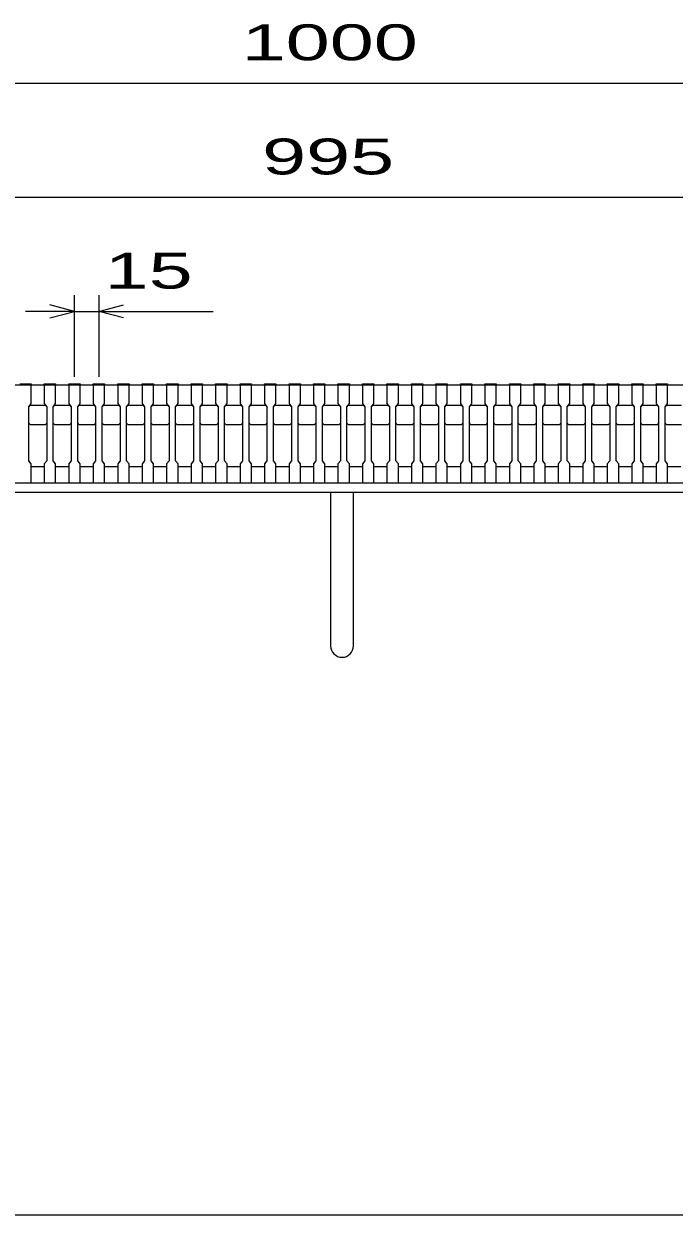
# Model space of a CAD drawing. Units: millimetres, scale not verified. Extents: x -1820 to 1731, y -1282 to 1054.
# Drawn here: x -1116 to -718, y -1146 to -416 of the extents above; entities that cross this region are included whole.
import ezdxf
from ezdxf.enums import TextEntityAlignment as Align

# ---------------------------------------------------------------- set-up
doc = ezdxf.new("R2010")
doc.units = ezdxf.units.MM
doc.header["$LTSCALE"] = 10
for name, color, linetype, lineweight in [('0_2', 150, 'Continuous', 25), ('16', 3, 'Continuous', 25), ('19', 6, 'Continuous', 25), ('22', 2, 'Continuous', 25)]:
    doc.layers.add(name, color=color, linetype=linetype, lineweight=lineweight)
doc.styles.add('ベクトル', font='')
doc.styles.get('ベクトル').set_extended_font_data('ベクトル')

msp = doc.modelspace()

# ---------------------------------------------------------------- linework, layer by layer
at = {"layer": '0_2'}
msp.add_line((1731, -1146.5), (-1729, -1146.5), dxfattribs=at)
at = {"layer": '16'}
for p, q in [((-1419, -637.5), (-424, -637.5)), ((-1119, -636.8), (-1112, -636.8)), ((-1112, -637.5), (-1119, -637.5)), ((-1112, -636.8), (-1112, -637.5)), ((-1112, -649), (-1112, -637.5)), ((-1104, -637.5), (-1104, -636.8)), ((-1104, -636.8), (-1097, -636.8)), ((-1104, -637.5), (-1104, -649)), ((-1097, -637.5), (-1104, -637.5)), ((-1097, -636.8), (-1097, -637.5)), ((-1097, -649), (-1097, -637.5)), ((-1089, -637.5), (-1089, -636.8)), ((-1089, -636.8), (-1082, -636.8)), ((-1089, -637.5), (-1089, -649)), ((-1082, -637.5), (-1089, -637.5)), ((-1082, -636.8), (-1082, -637.5)), ((-1082, -649), (-1082, -637.5)), ((-1074, -637.5), (-1074, -636.8)), ((-1074, -636.8), (-1067, -636.8)), ((-1074, -637.5), (-1074, -649)), ((-1067, -637.5), (-1074, -637.5)), ((-1067, -636.8), (-1067, -637.5)), ((-1067, -649), (-1067, -637.5)), ((-1059, -637.5), (-1059, -636.8)), ((-1059, -636.8), (-1052, -636.8)), ((-1059, -637.5), (-1059, -649)), ((-1052, -637.5), (-1059, -637.5)), ((-1052, -636.8), (-1052, -637.5)), ((-1052, -649), (-1052, -637.5)), ((-1044, -637.5), (-1044, -636.8)), ((-1044, -636.8), (-1037, -636.8)), ((-1044, -637.5), (-1044, -649)), ((-1037, -637.5), (-1044, -637.5)), ((-1037, -636.8), (-1037, -637.5)), ((-1037, -649), (-1037, -637.5)), ((-1029, -637.5), (-1029, -636.8)), ((-1029, -636.8), (-1022, -636.8)), ((-1029, -637.5), (-1029, -649)), ((-1022, -637.5), (-1029, -637.5)), ((-1022, -636.8), (-1022, -637.5)), ((-1022, -649), (-1022, -637.5)), ((-1014, -637.5), (-1014, -636.8)), ((-1014, -636.8), (-1007, -636.8)), ((-1014, -637.5), (-1014, -649)), ((-1007, -637.5), (-1014, -637.5)), ((-1007, -636.8), (-1007, -637.5)), ((-1007, -649), (-1007, -637.5)), ((-999, -637.5), (-999, -636.8)), ((-999, -636.8), (-992, -636.8)), ((-999, -637.5), (-999, -649)), ((-992, -637.5), (-999, -637.5)), ((-992, -636.8), (-992, -637.5)), ((-992, -649), (-992, -637.5)), ((-984, -637.5), (-984, -636.8)), ((-984, -636.8), (-977, -636.8)), ((-984, -637.5), (-984, -649)), ((-977, -637.5), (-984, -637.5)), ((-977, -636.8), (-977, -637.5)), ((-977, -649), (-977, -637.5)), ((-969, -637.5), (-969, -636.8)), ((-969, -636.8), (-962, -636.8)), ((-969, -637.5), (-969, -649)), ((-962, -637.5), (-969, -637.5)), ((-962, -636.8), (-962, -637.5)), ((-962, -649), (-962, -637.5)), ((-954, -637.5), (-954, -636.8)), ((-954, -636.8), (-947, -636.8)), ((-954, -637.5), (-954, -649)), ((-947, -637.5), (-954, -637.5)), ((-947, -636.8), (-947, -637.5)), ((-947, -649), (-947, -637.5)), ((-939, -637.5), (-939, -636.8)), ((-939, -636.8), (-932, -636.8)), ((-939, -637.5), (-939, -649)), ((-932, -637.5), (-939, -637.5)), ((-932, -636.8), (-932, -637.5)), ((-932, -649), (-932, -637.5)), ((-924, -637.5), (-924, -636.8)), ((-924, -636.8), (-917, -636.8)), ((-924, -637.5), (-924, -649)), ((-917, -637.5), (-924, -637.5)), ((-917, -636.8), (-917, -637.5)), ((-917, -649), (-917, -637.5)), ((-909, -637.5), (-909, -636.8)), ((-909, -636.8), (-902, -636.8)), ((-909, -637.5), (-909, -649)), ((-902, -637.5), (-909, -637.5)), ((-902, -636.8), (-902, -637.5)), ((-902, -649), (-902, -637.5)), ((-894, -637.5), (-894, -636.8)), ((-894, -636.8), (-887, -636.8)), ((-894, -637.5), (-894, -649)), ((-887, -637.5), (-894, -637.5)), ((-887, -636.8), (-887, -637.5)), ((-887, -649), (-887, -637.5)), ((-879, -637.5), (-879, -636.8)), ((-879, -636.8), (-872, -636.8)), ((-879, -637.5), (-879, -649)), ((-872, -637.5), (-879, -637.5)), ((-872, -636.8), (-872, -637.5)), ((-872, -649), (-872, -637.5)), ((-864, -637.5), (-864, -636.8)), ((-864, -636.8), (-857, -636.8)), ((-864, -637.5), (-864, -649)), ((-857, -637.5), (-864, -637.5)), ((-857, -636.8), (-857, -637.5)), ((-857, -649), (-857, -637.5)), ((-849, -637.5), (-849, -636.8)), ((-849, -636.8), (-842, -636.8)), ((-849, -637.5), (-849, -649)), ((-842, -637.5), (-849, -637.5)), ((-842, -636.8), (-842, -637.5)), ((-842, -649), (-842, -637.5)), ((-834, -637.5), (-834, -636.8)), ((-834, -636.8), (-827, -636.8)), ((-834, -637.5), (-834, -649)), ((-827, -637.5), (-834, -637.5)), ((-827, -636.8), (-827, -637.5)), ((-827, -649), (-827, -637.5)), ((-819, -637.5), (-819, -636.8)), ((-819, -636.8), (-812, -636.8)), ((-819, -637.5), (-819, -649)), ((-812, -637.5), (-819, -637.5)), ((-812, -636.8), (-812, -637.5)), ((-812, -649), (-812, -637.5)), ((-804, -637.5), (-804, -636.8)), ((-804, -636.8), (-797, -636.8)), ((-804, -637.5), (-804, -649)), ((-797, -637.5), (-804, -637.5)), ((-797, -636.8), (-797, -637.5)), ((-797, -649), (-797, -637.5)), ((-789, -637.5), (-789, -636.8)), ((-789, -636.8), (-782, -636.8)), ((-789, -637.5), (-789, -649)), ((-782, -637.5), (-789, -637.5)), ((-782, -636.8), (-782, -637.5)), ((-782, -649), (-782, -637.5)), ((-774, -637.5), (-774, -636.8)), ((-774, -636.8), (-767, -636.8)), ((-774, -637.5), (-774, -649)), ((-767, -637.5), (-774, -637.5)), ((-767, -636.8), (-767, -637.5)), ((-767, -649), (-767, -637.5)), ((-759, -637.5), (-759, -636.8)), ((-759, -636.8), (-752, -636.8)), ((-759, -637.5), (-759, -649)), ((-752, -637.5), (-759, -637.5)), ((-752, -636.8), (-752, -637.5)), ((-752, -649), (-752, -637.5)), ((-744, -637.5), (-744, -636.8)), ((-744, -636.8), (-737, -636.8)), ((-744, -637.5), (-744, -649)), ((-737, -637.5), (-744, -637.5)), ((-737, -636.8), (-737, -637.5)), ((-737, -649), (-737, -637.5)), ((-729, -637.5), (-729, -636.8)), ((-729, -636.8), (-722, -636.8)), ((-729, -637.5), (-729, -649)), ((-722, -637.5), (-729, -637.5)), ((-722, -636.8), (-722, -637.5)), ((-722, -649), (-722, -637.5)), ((-1113.5, -651), (-1112, -649)), ((-1104, -649), (-1102.5, -651)), ((-1098.5, -651), (-1097, -649)), ((-1089, -649), (-1087.5, -651)), ((-1083.5, -651), (-1082, -649)), ((-1074, -649), (-1072.5, -651)), ((-1068.5, -651), (-1067, -649)), ((-1059, -649), (-1057.5, -651)), ((-1053.5, -651), (-1052, -649)), ((-1044, -649), (-1042.5, -651)), ((-1038.5, -651), (-1037, -649)), ((-1029, -649), (-1027.5, -651)), ((-1023.5, -651), (-1022, -649)), ((-1014, -649), (-1012.5, -651)), ((-1008.5, -651), (-1007, -649)), ((-999, -649), (-997.5, -651)), ((-993.5, -651), (-992, -649)), ((-984, -649), (-982.5, -651)), ((-978.5, -651), (-977, -649)), ((-969, -649), (-967.5, -651)), ((-963.5, -651), (-962, -649)), ((-954, -649), (-952.5, -651)), ((-948.5, -651), (-947, -649)), ((-939, -649), (-937.5, -651)), ((-933.5, -651), (-932, -649)), ((-924, -649), (-922.5, -651)), ((-918.5, -651), (-917, -649)), ((-909, -649), (-907.5, -651)), ((-903.5, -651), (-902, -649)), ((-894, -649), (-892.5, -651)), ((-888.5, -651), (-887, -649)), ((-879, -649), (-877.5, -651)), ((-873.5, -651), (-872, -649)), ((-864, -649), (-862.5, -651)), ((-858.5, -651), (-857, -649)), ((-849, -649), (-847.5, -651)), ((-843.5, -651), (-842, -649)), ((-834, -649), (-832.5, -651)), ((-828.5, -651), (-827, -649)), ((-819, -649), (-817.5, -651)), ((-813.5, -651), (-812, -649)), ((-804, -649), (-802.5, -651)), ((-798.5, -651), (-797, -649)), ((-789, -649), (-787.5, -651)), ((-783.5, -651), (-782, -649)), ((-774, -649), (-772.5, -651)), ((-768.5, -651), (-767, -649)), ((-759, -649), (-757.5, -651)), ((-753.5, -651), (-752, -649)), ((-744, -649), (-742.5, -651)), ((-738.5, -651), (-737, -649)), ((-729, -649), (-727.5, -651)), ((-723.5, -651), (-722, -649)), ((-1113.5, -651), (-1112.5, -650)), ((-1113.5, -684), (-1113.5, -651)), ((-1112.5, -650), (-1103.5, -650)), ((-1103.5, -650), (-1102.5, -651)), ((-1102.5, -651), (-1102.5, -684)), ((-1098.5, -651), (-1097.5, -650)), ((-1098.5, -684), (-1098.5, -651)), ((-1097.5, -650), (-1088.5, -650)), ((-1088.5, -650), (-1087.5, -651)), ((-1087.5, -651), (-1087.5, -684)), ((-1083.5, -651), (-1082.5, -650)), ((-1083.5, -684), (-1083.5, -651)), ((-1082.5, -650), (-1073.5, -650)), ((-1073.5, -650), (-1072.5, -651)), ((-1072.5, -651), (-1072.5, -684)), ((-1068.5, -651), (-1067.5, -650)), ((-1068.5, -684), (-1068.5, -651)), ((-1067.5, -650), (-1058.5, -650)), ((-1058.5, -650), (-1057.5, -651)), ((-1057.5, -651), (-1057.5, -684)), ((-1053.5, -651), (-1052.5, -650)), ((-1053.5, -684), (-1053.5, -651)), ((-1052.5, -650), (-1043.5, -650)), ((-1043.5, -650), (-1042.5, -651)), ((-1042.5, -651), (-1042.5, -684)), ((-1038.5, -651), (-1037.5, -650)), ((-1038.5, -684), (-1038.5, -651)), ((-1037.5, -650), (-1028.5, -650)), ((-1028.5, -650), (-1027.5, -651)), ((-1027.5, -651), (-1027.5, -684)), ((-1023.5, -651), (-1022.5, -650)), ((-1023.5, -684), (-1023.5, -651)), ((-1022.5, -650), (-1013.5, -650)), ((-1013.5, -650), (-1012.5, -651)), ((-1012.5, -651), (-1012.5, -684)), ((-1008.5, -651), (-1007.5, -650)), ((-1008.5, -684), (-1008.5, -651)), ((-1007.5, -650), (-998.5, -650)), ((-998.5, -650), (-997.5, -651)), ((-997.5, -651), (-997.5, -684)), ((-993.5, -651), (-992.5, -650)), ((-993.5, -684), (-993.5, -651)), ((-992.5, -650), (-983.5, -650)), ((-983.5, -650), (-982.5, -651)), ((-982.5, -651), (-982.5, -684)), ((-978.5, -651), (-977.5, -650)), ((-978.5, -684), (-978.5, -651)), ((-977.5, -650), (-968.5, -650)), ((-968.5, -650), (-967.5, -651)), ((-967.5, -651), (-967.5, -684)), ((-963.5, -651), (-962.5, -650)), ((-963.5, -684), (-963.5, -651)), ((-962.5, -650), (-953.5, -650)), ((-953.5, -650), (-952.5, -651)), ((-952.5, -651), (-952.5, -684)), ((-948.5, -651), (-947.5, -650)), ((-948.5, -684), (-948.5, -651)), ((-947.5, -650), (-938.5, -650)), ((-938.5, -650), (-937.5, -651)), ((-937.5, -651), (-937.5, -684)), ((-933.5, -651), (-932.5, -650)), ((-933.5, -684), (-933.5, -651)), ((-932.5, -650), (-923.5, -650)), ((-923.5, -650), (-922.5, -651)), ((-922.5, -651), (-922.5, -684)), ((-918.5, -651), (-917.5, -650)), ((-918.5, -684), (-918.5, -651)), ((-917.5, -650), (-908.5, -650)), ((-908.5, -650), (-907.5, -651)), ((-907.5, -651), (-907.5, -684)), ((-903.5, -651), (-902.5, -650)), ((-903.5, -684), (-903.5, -651)), ((-902.5, -650), (-893.5, -650)), ((-893.5, -650), (-892.5, -651)), ((-892.5, -651), (-892.5, -684)), ((-888.5, -651), (-887.5, -650)), ((-888.5, -684), (-888.5, -651)), ((-887.5, -650), (-878.5, -650)), ((-878.5, -650), (-877.5, -651)), ((-877.5, -651), (-877.5, -684)), ((-873.5, -651), (-872.5, -650)), ((-873.5, -684), (-873.5, -651)), ((-872.5, -650), (-863.5, -650)), ((-863.5, -650), (-862.5, -651)), ((-862.5, -651), (-862.5, -684)), ((-858.5, -651), (-857.5, -650)), ((-858.5, -684), (-858.5, -651)), ((-857.5, -650), (-848.5, -650)), ((-848.5, -650), (-847.5, -651)), ((-847.5, -651), (-847.5, -684)), ((-843.5, -651), (-842.5, -650)), ((-843.5, -684), (-843.5, -651)), ((-842.5, -650), (-833.5, -650)), ((-833.5, -650), (-832.5, -651)), ((-832.5, -651), (-832.5, -684)), ((-828.5, -651), (-827.5, -650)), ((-828.5, -684), (-828.5, -651)), ((-827.5, -650), (-818.5, -650)), ((-818.5, -650), (-817.5, -651)), ((-817.5, -651), (-817.5, -684)), ((-813.5, -651), (-812.5, -650)), ((-813.5, -684), (-813.5, -651)), ((-812.5, -650), (-803.5, -650)), ((-803.5, -650), (-802.5, -651)), ((-802.5, -651), (-802.5, -684)), ((-798.5, -651), (-797.5, -650)), ((-798.5, -684), (-798.5, -651)), ((-797.5, -650), (-788.5, -650)), ((-788.5, -650), (-787.5, -651)), ((-787.5, -651), (-787.5, -684)), ((-783.5, -651), (-782.5, -650)), ((-783.5, -684), (-783.5, -651)), ((-782.5, -650), (-773.5, -650)), ((-773.5, -650), (-772.5, -651)), ((-772.5, -651), (-772.5, -684)), ((-768.5, -651), (-767.5, -650)), ((-768.5, -684), (-768.5, -651)), ((-767.5, -650), (-758.5, -650)), ((-758.5, -650), (-757.5, -651)), ((-757.5, -651), (-757.5, -684)), ((-753.5, -651), (-752.5, -650)), ((-753.5, -684), (-753.5, -651)), ((-752.5, -650), (-743.5, -650)), ((-743.5, -650), (-742.5, -651)), ((-742.5, -651), (-742.5, -684)), ((-738.5, -651), (-737.5, -650)), ((-738.5, -684), (-738.5, -651)), ((-737.5, -650), (-728.5, -650)), ((-728.5, -650), (-727.5, -651)), ((-727.5, -651), (-727.5, -684)), ((-723.5, -651), (-722.5, -650)), ((-723.5, -684), (-723.5, -651)), ((-722.5, -650), (-713.5, -650)), ((-1112.5, -662), (-1113.5, -661)), ((-1103.5, -662), (-1112.5, -662)), ((-1102.5, -661), (-1103.5, -662)), ((-1097.5, -662), (-1098.5, -661)), ((-1088.5, -662), (-1097.5, -662)), ((-1087.5, -661), (-1088.5, -662)), ((-1082.5, -662), (-1083.5, -661)), ((-1073.5, -662), (-1082.5, -662)), ((-1072.5, -661), (-1073.5, -662)), ((-1067.5, -662), (-1068.5, -661)), ((-1058.5, -662), (-1067.5, -662)), ((-1057.5, -661), (-1058.5, -662)), ((-1052.5, -662), (-1053.5, -661)), ((-1043.5, -662), (-1052.5, -662)), ((-1042.5, -661), (-1043.5, -662)), ((-1037.5, -662), (-1038.5, -661)), ((-1028.5, -662), (-1037.5, -662)), ((-1027.5, -661), (-1028.5, -662)), ((-1022.5, -662), (-1023.5, -661)), ((-1013.5, -662), (-1022.5, -662)), ((-1012.5, -661), (-1013.5, -662)), ((-1007.5, -662), (-1008.5, -661)), ((-998.5, -662), (-1007.5, -662)), ((-997.5, -661), (-998.5, -662)), ((-992.5, -662), (-993.5, -661)), ((-983.5, -662), (-992.5, -662)), ((-982.5, -661), (-983.5, -662)), ((-977.5, -662), (-978.5, -661)), ((-968.5, -662), (-977.5, -662)), ((-967.5, -661), (-968.5, -662)), ((-962.5, -662), (-963.5, -661)), ((-953.5, -662), (-962.5, -662)), ((-952.5, -661), (-953.5, -662)), ((-947.5, -662), (-948.5, -661)), ((-938.5, -662), (-947.5, -662)), ((-937.5, -661), (-938.5, -662)), ((-932.5, -662), (-933.5, -661)), ((-923.5, -662), (-932.5, -662)), ((-922.5, -661), (-923.5, -662)), ((-917.5, -662), (-918.5, -661)), ((-908.5, -662), (-917.5, -662)), ((-907.5, -661), (-908.5, -662)), ((-902.5, -662), (-903.5, -661)), ((-893.5, -662), (-902.5, -662)), ((-892.5, -661), (-893.5, -662)), ((-887.5, -662), (-888.5, -661)), ((-878.5, -662), (-887.5, -662)), ((-877.5, -661), (-878.5, -662)), ((-872.5, -662), (-873.5, -661)), ((-863.5, -662), (-872.5, -662)), ((-862.5, -661), (-863.5, -662)), ((-857.5, -662), (-858.5, -661)), ((-848.5, -662), (-857.5, -662)), ((-847.5, -661), (-848.5, -662)), ((-842.5, -662), (-843.5, -661)), ((-833.5, -662), (-842.5, -662)), ((-832.5, -661), (-833.5, -662)), ((-827.5, -662), (-828.5, -661)), ((-818.5, -662), (-827.5, -662)), ((-817.5, -661), (-818.5, -662)), ((-812.5, -662), (-813.5, -661)), ((-803.5, -662), (-812.5, -662)), ((-802.5, -661), (-803.5, -662)), ((-797.5, -662), (-798.5, -661)), ((-788.5, -662), (-797.5, -662)), ((-787.5, -661), (-788.5, -662)), ((-782.5, -662), (-783.5, -661)), ((-773.5, -662), (-782.5, -662)), ((-772.5, -661), (-773.5, -662)), ((-767.5, -662), (-768.5, -661)), ((-758.5, -662), (-767.5, -662)), ((-757.5, -661), (-758.5, -662)), ((-752.5, -662), (-753.5, -661)), ((-743.5, -662), (-752.5, -662)), ((-742.5, -661), (-743.5, -662)), ((-737.5, -662), (-738.5, -661)), ((-728.5, -662), (-737.5, -662)), ((-727.5, -661), (-728.5, -662)), ((-722.5, -662), (-723.5, -661)), ((-713.5, -662), (-722.5, -662)), ((-1112, -686), (-1113.5, -684)), ((-1112, -697.5), (-1112, -686)), ((-1102.5, -684), (-1104, -686)), ((-1104, -686), (-1104, -697.5)), ((-1097, -686), (-1098.5, -684)), ((-1097, -697.5), (-1097, -686)), ((-1087.5, -684), (-1089, -686)), ((-1089, -686), (-1089, -697.5)), ((-1082, -686), (-1083.5, -684)), ((-1082, -697.5), (-1082, -686)), ((-1072.5, -684), (-1074, -686)), ((-1074, -686), (-1074, -697.5)), ((-1067, -686), (-1068.5, -684)), ((-1067, -697.5), (-1067, -686)), ((-1057.5, -684), (-1059, -686)), ((-1059, -686), (-1059, -697.5)), ((-1052, -686), (-1053.5, -684)), ((-1052, -697.5), (-1052, -686)), ((-1042.5, -684), (-1044, -686)), ((-1044, -686), (-1044, -697.5)), ((-1037, -686), (-1038.5, -684)), ((-1037, -697.5), (-1037, -686)), ((-1027.5, -684), (-1029, -686)), ((-1029, -686), (-1029, -697.5)), ((-1022, -686), (-1023.5, -684)), ((-1022, -697.5), (-1022, -686)), ((-1012.5, -684), (-1014, -686)), ((-1014, -686), (-1014, -697.5)), ((-1007, -686), (-1008.5, -684)), ((-1007, -697.5), (-1007, -686)), ((-997.5, -684), (-999, -686)), ((-999, -686), (-999, -697.5)), ((-992, -686), (-993.5, -684)), ((-992, -697.5), (-992, -686)), ((-982.5, -684), (-984, -686)), ((-984, -686), (-984, -697.5)), ((-977, -686), (-978.5, -684)), ((-977, -697.5), (-977, -686)), ((-967.5, -684), (-969, -686)), ((-969, -686), (-969, -697.5)), ((-962, -686), (-963.5, -684)), ((-962, -697.5), (-962, -686)), ((-952.5, -684), (-954, -686)), ((-954, -686), (-954, -697.5)), ((-947, -686), (-948.5, -684)), ((-947, -697.5), (-947, -686)), ((-937.5, -684), (-939, -686)), ((-939, -686), (-939, -697.5)), ((-932, -686), (-933.5, -684)), ((-932, -697.5), (-932, -686)), ((-922.5, -684), (-924, -686)), ((-924, -686), (-924, -697.5)), ((-917, -686), (-918.5, -684)), ((-917, -697.5), (-917, -686)), ((-907.5, -684), (-909, -686)), ((-909, -686), (-909, -697.5)), ((-902, -686), (-903.5, -684)), ((-902, -697.5), (-902, -686)), ((-892.5, -684), (-894, -686)), ((-894, -686), (-894, -697.5)), ((-887, -686), (-888.5, -684)), ((-887, -697.5), (-887, -686)), ((-877.5, -684), (-879, -686)), ((-879, -686), (-879, -697.5)), ((-872, -686), (-873.5, -684)), ((-872, -697.5), (-872, -686)), ((-862.5, -684), (-864, -686)), ((-864, -686), (-864, -697.5)), ((-857, -686), (-858.5, -684)), ((-857, -697.5), (-857, -686)), ((-847.5, -684), (-849, -686)), ((-849, -686), (-849, -697.5)), ((-842, -686), (-843.5, -684)), ((-842, -697.5), (-842, -686)), ((-832.5, -684), (-834, -686)), ((-834, -686), (-834, -697.5)), ((-827, -686), (-828.5, -684)), ((-827, -697.5), (-827, -686)), ((-817.5, -684), (-819, -686)), ((-819, -686), (-819, -697.5)), ((-812, -686), (-813.5, -684)), ((-812, -697.5), (-812, -686)), ((-802.5, -684), (-804, -686)), ((-804, -686), (-804, -697.5)), ((-797, -686), (-798.5, -684)), ((-797, -697.5), (-797, -686)), ((-787.5, -684), (-789, -686)), ((-789, -686), (-789, -697.5)), ((-782, -686), (-783.5, -684)), ((-782, -697.5), (-782, -686)), ((-772.5, -684), (-774, -686)), ((-774, -686), (-774, -697.5)), ((-767, -686), (-768.5, -684)), ((-767, -697.5), (-767, -686)), ((-757.5, -684), (-759, -686)), ((-759, -686), (-759, -697.5)), ((-752, -686), (-753.5, -684)), ((-752, -697.5), (-752, -686)), ((-742.5, -684), (-744, -686)), ((-744, -686), (-744, -697.5)), ((-737, -686), (-738.5, -684)), ((-737, -697.5), (-737, -686)), ((-727.5, -684), (-729, -686)), ((-729, -686), (-729, -697.5)), ((-722, -686), (-723.5, -684)), ((-722, -697.5), (-722, -686)), ((-1112, -687.5), (-1104, -687.5)), ((-1097, -687.5), (-1089, -687.5)), ((-1082, -687.5), (-1074, -687.5)), ((-1067, -687.5), (-1059, -687.5)), ((-1052, -687.5), (-1044, -687.5)), ((-1037, -687.5), (-1029, -687.5)), ((-1022, -687.5), (-1014, -687.5)), ((-1007, -687.5), (-999, -687.5)), ((-992, -687.5), (-984, -687.5)), ((-977, -687.5), (-969, -687.5)), ((-962, -687.5), (-954, -687.5)), ((-947, -687.5), (-939, -687.5)), ((-932, -687.5), (-924, -687.5)), ((-917, -687.5), (-909, -687.5)), ((-902, -687.5), (-894, -687.5)), ((-887, -687.5), (-879, -687.5)), ((-872, -687.5), (-864, -687.5)), ((-857, -687.5), (-849, -687.5)), ((-842, -687.5), (-834, -687.5)), ((-827, -687.5), (-819, -687.5)), ((-812, -687.5), (-804, -687.5)), ((-797, -687.5), (-789, -687.5)), ((-782, -687.5), (-774, -687.5)), ((-767, -687.5), (-759, -687.5)), ((-752, -687.5), (-744, -687.5)), ((-737, -687.5), (-729, -687.5)), ((-722, -687.5), (-714, -687.5)), ((-1119, -697.5), (-1112, -697.5)), ((-1104, -697.5), (-1097, -697.5)), ((-1089, -697.5), (-1082, -697.5)), ((-1074, -697.5), (-1067, -697.5)), ((-1059, -697.5), (-1052, -697.5)), ((-1044, -697.5), (-1037, -697.5)), ((-1029, -697.5), (-1022, -697.5)), ((-1014, -697.5), (-1007, -697.5)), ((-999, -697.5), (-992, -697.5)), ((-984, -697.5), (-977, -697.5)), ((-969, -697.5), (-962, -697.5)), ((-954, -697.5), (-947, -697.5)), ((-939, -697.5), (-932, -697.5)), ((-924, -697.5), (-917, -697.5)), ((-909, -697.5), (-902, -697.5)), ((-894, -697.5), (-887, -697.5)), ((-879, -697.5), (-872, -697.5)), ((-864, -697.5), (-857, -697.5)), ((-849, -697.5), (-842, -697.5)), ((-834, -697.5), (-827, -697.5)), ((-819, -697.5), (-812, -697.5)), ((-804, -697.5), (-797, -697.5)), ((-789, -697.5), (-782, -697.5)), ((-774, -697.5), (-767, -697.5)), ((-759, -697.5), (-752, -697.5)), ((-744, -697.5), (-737, -697.5)), ((-729, -697.5), (-722, -697.5))]:
    msp.add_line(p, q, dxfattribs=at)
at = {"layer": '19'}
for p, q in [((-1421.5, -697.5), (-421.5, -697.5)), ((-421.5, -703.5), (-1421.5, -703.5)), ((-928.5, -703.5), (-928.5, -797.5)), ((-914.5, -797.5), (-914.5, -703.5))]:
    msp.add_line(p, q, dxfattribs=at)
msp.add_arc((-921.5, -797.5), 7, 180, 0, dxfattribs=at)
at = {"layer": '22', "color": 4}
for p, q in [((-1421.5, -452.5), (-421.5, -452.5)), ((-1419, -522.5), (-424, -522.5)), ((-1085.5, -632.5), (-1085.5, -582.5)), ((-1070.5, -582.5), (-1070.5, -632.5)), ((-1085.5, -592.5), (-1100.5, -588.5)), ((-1070.5, -592.5), (-1055.5, -588.5)), ((-1085.5, -592.5), (-1115.5, -592.5)), ((-1100.5, -596.5), (-1085.5, -592.5)), ((-1085.5, -592.5), (-1070.5, -592.5)), ((-1055.5, -596.5), (-1070.5, -592.5)), ((-1070.5, -592.5), (-1000.5, -592.5))]:
    msp.add_line(p, q, dxfattribs=at)

# ---------------------------------------------------------------- texts
at = {"layer": '22', "style": 'ベクトル', "width": 1.65}
for s, p in [(' 1000 ', (-996.5, -427.5)), (' 995 ', (-984, -497.5)), (' 15 ', (-1080.5, -567.5))]:
    msp.add_text(s, height=21.99, dxfattribs=at).set_placement(p, align=Align.MIDDLE_LEFT)

doc.saveas('drawing.dxf')
